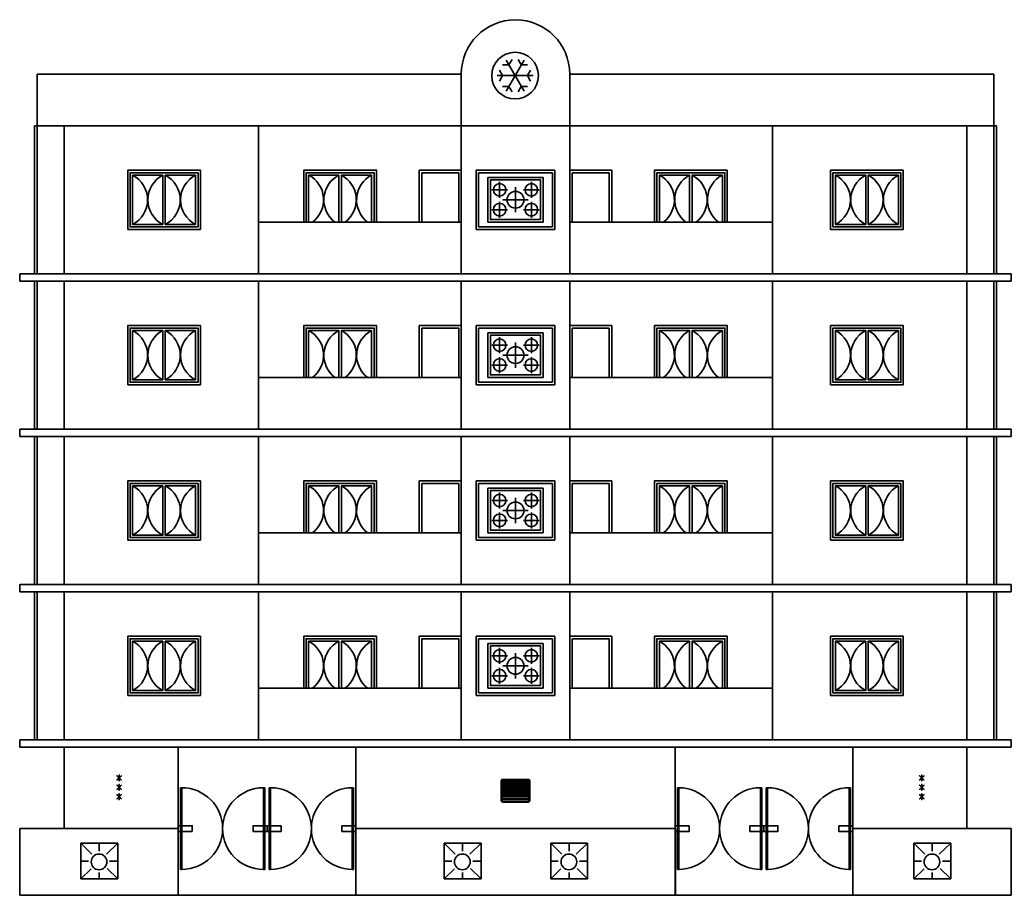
# Model space of a CAD drawing. Header units: inches. Extents: x 934 to 13503, y 40 to 6452.
# Drawn here: x 5232 to 6036, y 5742 to 6452 of the extents above; entities that cross this region are included whole.
import ezdxf

# ---------------------------------------------------------------- set-up
doc = ezdxf.new("R2010")
doc.units = ezdxf.units.IN
doc.layers.add('door', color=130, linetype='Continuous')
doc.styles.add('Dim', font='iso9.shx')

# ---------------------------------------------------------------- blocks, each defined once
blk = doc.blocks.new('DR_SD4')
for p, q in [((-0.4875, 0.23), (-0.48, 0.23)), ((-0.4875, -0.23), (-0.4875, 0.23)), ((-0.48, -0.23), (-0.48, 0.23)), ((-0.02, -0.23), (-0.02, 0.23)), ((-0.0125, 0.23), (-0.02, 0.23)), ((-0.0125, -0.23), (-0.0125, 0.23)), ((0.0125, 0.23), (0.02, 0.23)), ((0.0125, -0.23), (0.0125, 0.23)), ((0.02, -0.23), (0.02, 0.23)), ((0.48, -0.23), (0.48, 0.23)), ((0.4875, 0.23), (0.48, 0.23)), ((0.4875, -0.23), (0.4875, 0.23)), ((-0.4875, -0.23), (-0.48, -0.23)), ((-0.0125, -0.23), (-0.02, -0.23)), ((0.0125, -0.23), (0.02, -0.23)), ((0.4875, -0.23), (0.48, -0.23))]:
    blk.add_line(p, q)
for points in [[(-0.4212, -0.0156), (-0.5, -0.0156), (-0.5, 0.0156), (-0.4212, 0.0156)], [(0, -0.0156), (-0.0788, -0.0156), (-0.0788, 0.0156), (0, 0.0156)], [(0, -0.0156), (0.0788, -0.0156), (0.0788, 0.0156), (0, 0.0156)], [(0.4212, -0.0156), (0.5, -0.0156), (0.5, 0.0156), (0.4212, 0.0156)]]:
    blk.add_lwpolyline(points, close=True)
for centre, start, end in [((-0.48, 0), 270, 90), ((-0.02, 0), 90, 270), ((0.02, 0), 270, 90), ((0.48, 0), 90, 270)]:
    blk.add_arc(centre, 0.23, start, end)

msp = doc.modelspace()

# ---------------------------------------------------------------- linework, layer by layer
at = {"layer": 'door'}
for p, q in [((5640.771, 6419.426), (5626.21, 6394.206)), ((5626.21, 6419.426), (5640.771, 6394.206)), ((5628.447, 6415.552), (5631.021, 6420.011)), ((5635.961, 6420.011), (5638.535, 6415.552)), ((5245.857, 6366.084), (5245.857, 6408.084)), ((5245.857, 6408.084), (5589.857, 6408.084)), ((5589.857, 6366.084), (5589.857, 6408.084)), ((5623.403, 6406.816), (5620.829, 6411.274)), ((5623.298, 6415.552), (5628.447, 6415.552)), ((5638.535, 6415.552), (5643.683, 6415.552)), ((5646.153, 6411.274), (5643.579, 6406.816)), ((5677.857, 6408.084), (6021.857, 6408.084)), ((5677.857, 6366.084), (5677.857, 6408.084)), ((6021.857, 6366.084), (6021.857, 6408.084)), ((5648.052, 6406.816), (5618.93, 6406.816)), ((5620.829, 6402.357), (5623.403, 6406.816)), ((5643.579, 6406.816), (5646.153, 6402.357)), ((5628.447, 6398.079), (5623.298, 6398.079)), ((5631.021, 6393.62), (5628.447, 6398.079)), ((5638.535, 6398.079), (5635.961, 6393.62)), ((5643.683, 6398.079), (5638.535, 6398.079)), ((5243.857, 6366.084), (5243.857, 6246.084)), ((5243.857, 6366.084), (6023.857, 6366.084)), ((5245.857, 6366.084), (5245.857, 6246.084)), ((5267.857, 6366.084), (5267.857, 6246.084)), ((5425.357, 6246.084), (5425.357, 6366.084)), ((5589.857, 6246.084), (5589.857, 6366.084)), ((5677.857, 6366.084), (5677.857, 6246.084)), ((5842.357, 6366.084), (5842.357, 6246.084)), ((5999.857, 6246.084), (5999.857, 6366.084)), ((6021.857, 6246.084), (6021.857, 6366.084)), ((6023.857, 6246.084), (6023.857, 6366.084)), ((5555.857, 6330.084), (5555.857, 6288.084)), ((5555.857, 6330.084), (5589.857, 6330.084)), ((5557.857, 6328.084), (5557.857, 6288.084)), ((5557.857, 6328.084), (5587.857, 6328.084)), ((5587.857, 6328.084), (5587.857, 6288.084)), ((5601.857, 6282.084), (5601.857, 6330.084)), ((5601.857, 6330.084), (5665.857, 6330.084)), ((5603.857, 6284.084), (5603.857, 6328.084)), ((5603.857, 6328.084), (5663.857, 6328.084)), ((5663.857, 6284.084), (5663.857, 6328.084)), ((5665.857, 6282.084), (5665.857, 6330.084)), ((5711.857, 6330.084), (5677.857, 6330.084)), ((5679.857, 6288.084), (5679.857, 6328.084)), ((5679.857, 6328.084), (5709.857, 6328.084)), ((5709.857, 6288.084), (5709.857, 6328.084)), ((5711.857, 6288.084), (5711.857, 6330.084)), ((5347.857, 6326.084), (5347.857, 6286.084)), ((5349.857, 6326.084), (5349.857, 6286.084)), ((5490.607, 6326.084), (5490.607, 6288.084)), ((5492.607, 6326.084), (5492.607, 6288.084)), ((5621.005, 6307.776), (5621.005, 6320.678)), ((5646.709, 6307.776), (5646.709, 6320.678)), ((5775.107, 6326.084), (5775.107, 6288.084)), ((5777.107, 6326.084), (5777.107, 6288.084)), ((5917.857, 6326.084), (5917.857, 6286.084)), ((5919.857, 6326.084), (5919.857, 6286.084)), ((5614.554, 6314.227), (5627.456, 6314.227)), ((5633.857, 6316.317), (5633.857, 6295.945)), ((5653.16, 6314.227), (5640.258, 6314.227)), ((5621.005, 6304.486), (5621.005, 6291.583)), ((5623.671, 6306.131), (5644.043, 6306.131)), ((5646.709, 6304.486), (5646.709, 6291.583)), ((5614.554, 6298.035), (5627.456, 6298.035)), ((5653.16, 6298.035), (5640.258, 6298.035)), ((5425.357, 6288.084), (5589.857, 6288.084)), ((5677.857, 6288.084), (5842.357, 6288.084)), ((5601.857, 6282.084), (5665.857, 6282.084)), ((5603.857, 6284.084), (5663.857, 6284.084)), ((5231.856, 6240.084), (5231.856, 6246.084)), ((5231.856, 6246.084), (6035.856, 6246.084)), ((5231.856, 6240.084), (6035.856, 6240.084)), ((5243.857, 6246.122), (6023.857, 6246.122)), ((5243.857, 6246.084), (6023.857, 6246.084)), ((5243.857, 6240.084), (5243.857, 6120.084)), ((5243.857, 6240.084), (6023.857, 6240.084)), ((5245.857, 6240.084), (5245.857, 6120.084)), ((5267.857, 6240.084), (5267.857, 6120.084)), ((5425.357, 6120.084), (5425.357, 6240.084)), ((5589.857, 6120.084), (5589.857, 6240.084)), ((5677.857, 6240.084), (5677.857, 6120.084)), ((5842.357, 6240.084), (5842.357, 6120.084)), ((5999.857, 6120.084), (5999.857, 6240.084)), ((6021.857, 6120.084), (6021.857, 6240.084)), ((6023.857, 6120.084), (6023.857, 6240.084)), ((6035.856, 6240.084), (6035.856, 6246.084)), ((5347.857, 6200.084), (5347.857, 6160.084)), ((5349.857, 6200.084), (5349.857, 6160.084)), ((5490.607, 6200.084), (5490.607, 6162.084)), ((5492.607, 6200.084), (5492.607, 6162.084)), ((5555.857, 6204.084), (5555.857, 6162.084)), ((5555.857, 6204.084), (5589.857, 6204.084)), ((5557.857, 6202.084), (5557.857, 6162.084)), ((5557.857, 6202.084), (5587.857, 6202.084)), ((5587.857, 6202.084), (5587.857, 6162.084)), ((5601.857, 6156.084), (5601.857, 6204.084)), ((5601.857, 6204.084), (5665.857, 6204.084)), ((5603.857, 6158.084), (5603.857, 6202.084)), ((5603.857, 6202.084), (5663.857, 6202.084)), ((5663.857, 6158.084), (5663.857, 6202.084)), ((5665.857, 6156.084), (5665.857, 6204.084)), ((5711.857, 6204.084), (5677.857, 6204.084)), ((5679.857, 6162.084), (5679.857, 6202.084)), ((5679.857, 6202.084), (5709.857, 6202.084)), ((5709.857, 6162.084), (5709.857, 6202.084)), ((5711.857, 6162.084), (5711.857, 6204.084)), ((5775.107, 6200.084), (5775.107, 6162.084)), ((5777.107, 6200.084), (5777.107, 6162.084)), ((5917.857, 6200.084), (5917.857, 6160.084)), ((5919.857, 6200.084), (5919.857, 6160.084)), ((5621.005, 6181.776), (5621.005, 6194.678)), ((5646.709, 6181.776), (5646.709, 6194.678)), ((5614.554, 6188.227), (5627.456, 6188.227)), ((5633.857, 6190.317), (5633.857, 6169.945)), ((5653.16, 6188.227), (5640.258, 6188.227)), ((5621.005, 6178.486), (5621.005, 6165.583)), ((5623.671, 6180.131), (5644.043, 6180.131)), ((5646.709, 6178.486), (5646.709, 6165.583)), ((5614.554, 6172.035), (5627.456, 6172.035)), ((5653.16, 6172.035), (5640.258, 6172.035)), ((5425.357, 6162.084), (5589.857, 6162.084)), ((5677.857, 6162.084), (5842.357, 6162.084)), ((5601.857, 6156.084), (5665.857, 6156.084)), ((5603.857, 6158.084), (5663.857, 6158.084)), ((5231.857, 6114.084), (5231.857, 6120.084)), ((5231.857, 6120.084), (6035.857, 6120.084)), ((5243.857, 6120.084), (6023.857, 6120.084)), ((6035.857, 6114.084), (6035.857, 6120.084)), ((5231.857, 6114.084), (6035.857, 6114.084)), ((5243.857, 6114.084), (5243.857, 5994.084)), ((5243.857, 6114.084), (6023.857, 6114.084)), ((5245.857, 6114.084), (5245.857, 5994.084)), ((5267.857, 6114.084), (5267.857, 5994.084)), ((5425.357, 5994.084), (5425.357, 6114.084)), ((5589.857, 5994.084), (5589.857, 6114.084)), ((5677.857, 6114.084), (5677.857, 5994.084)), ((5842.357, 6114.084), (5842.357, 5994.084)), ((5999.857, 5994.084), (5999.857, 6114.084)), ((6021.857, 5994.084), (6021.857, 6114.084)), ((6023.857, 5994.084), (6023.857, 6114.084)), ((5347.857, 6074.084), (5347.857, 6034.084)), ((5349.857, 6074.084), (5349.857, 6034.084)), ((5490.607, 6074.084), (5490.607, 6036.084)), ((5492.607, 6074.084), (5492.607, 6036.084)), ((5555.857, 6078.084), (5555.857, 6036.084)), ((5555.857, 6078.084), (5589.857, 6078.084)), ((5557.857, 6076.084), (5557.857, 6036.084)), ((5557.857, 6076.084), (5587.857, 6076.084)), ((5587.857, 6076.084), (5587.857, 6036.084)), ((5601.857, 6030.084), (5601.857, 6078.084)), ((5601.857, 6078.084), (5665.857, 6078.084)), ((5603.857, 6032.084), (5603.857, 6076.084)), ((5603.857, 6076.084), (5663.857, 6076.084)), ((5663.857, 6032.084), (5663.857, 6076.084)), ((5665.857, 6030.084), (5665.857, 6078.084)), ((5711.857, 6078.084), (5677.857, 6078.084)), ((5679.857, 6036.084), (5679.857, 6076.084)), ((5679.857, 6076.084), (5709.857, 6076.084)), ((5709.857, 6036.084), (5709.857, 6076.084)), ((5711.857, 6036.084), (5711.857, 6078.084)), ((5775.107, 6074.084), (5775.107, 6036.084)), ((5777.107, 6074.084), (5777.107, 6036.084)), ((5917.857, 6074.084), (5917.857, 6034.084)), ((5919.857, 6074.084), (5919.857, 6034.084)), ((5614.554, 6062.227), (5627.456, 6062.227)), ((5621.005, 6055.776), (5621.005, 6068.678)), ((5633.857, 6064.317), (5633.857, 6043.945)), ((5653.16, 6062.227), (5640.258, 6062.227)), ((5646.709, 6055.776), (5646.709, 6068.678)), ((5623.671, 6054.131), (5644.043, 6054.131)), ((5621.005, 6052.486), (5621.005, 6039.583)), ((5646.709, 6052.486), (5646.709, 6039.583)), ((5614.554, 6046.035), (5627.456, 6046.035)), ((5653.16, 6046.035), (5640.258, 6046.035)), ((5425.357, 6036.084), (5589.857, 6036.084)), ((5601.857, 6030.084), (5665.857, 6030.084)), ((5603.857, 6032.084), (5663.857, 6032.084)), ((5677.857, 6036.084), (5842.357, 6036.084)), ((5231.856, 5988.084), (5231.856, 5994.084)), ((5231.856, 5994.084), (6035.856, 5994.084)), ((5243.857, 5994.122), (6023.857, 5994.122)), ((5243.857, 5994.084), (6023.857, 5994.084)), ((6035.856, 5988.084), (6035.856, 5994.084)), ((5231.856, 5988.084), (6035.856, 5988.084)), ((5243.857, 5988.084), (5243.857, 5868.084)), ((5243.857, 5988.084), (6023.857, 5988.084)), ((5245.857, 5988.084), (5245.857, 5868.084)), ((5267.857, 5988.084), (5267.857, 5868.084)), ((5425.357, 5868.084), (5425.357, 5988.084)), ((5589.857, 5868.084), (5589.857, 5988.084)), ((5677.857, 5988.084), (5677.857, 5868.084)), ((5842.357, 5988.084), (5842.357, 5868.084)), ((5999.857, 5868.084), (5999.857, 5988.084)), ((6021.857, 5868.084), (6021.857, 5988.084)), ((6023.857, 5868.084), (6023.857, 5988.084)), ((5555.857, 5952.084), (5555.857, 5910.084)), ((5555.857, 5952.084), (5589.857, 5952.084)), ((5557.857, 5950.084), (5557.857, 5910.084)), ((5557.857, 5950.084), (5587.857, 5950.084)), ((5587.857, 5950.084), (5587.857, 5910.084)), ((5601.857, 5904.084), (5601.857, 5952.084)), ((5601.857, 5952.084), (5665.857, 5952.084)), ((5603.857, 5906.084), (5603.857, 5950.084)), ((5603.857, 5950.084), (5663.857, 5950.084)), ((5663.857, 5906.084), (5663.857, 5950.084)), ((5665.857, 5904.084), (5665.857, 5952.084)), ((5711.857, 5952.084), (5677.857, 5952.084)), ((5679.857, 5910.084), (5679.857, 5950.084)), ((5679.857, 5950.084), (5709.857, 5950.084)), ((5709.857, 5910.084), (5709.857, 5950.084)), ((5711.857, 5910.084), (5711.857, 5952.084)), ((5347.857, 5948.084), (5347.857, 5908.084)), ((5349.857, 5948.084), (5349.857, 5908.084)), ((5490.607, 5948.084), (5490.607, 5910.084)), ((5492.607, 5948.084), (5492.607, 5910.084)), ((5621.005, 5929.776), (5621.005, 5942.678)), ((5646.709, 5929.776), (5646.709, 5942.678)), ((5775.107, 5948.084), (5775.107, 5910.084)), ((5777.107, 5948.084), (5777.107, 5910.084)), ((5917.857, 5948.084), (5917.857, 5908.084)), ((5919.857, 5948.084), (5919.857, 5908.084)), ((5614.554, 5936.227), (5627.456, 5936.227)), ((5633.857, 5938.317), (5633.857, 5917.945)), ((5653.16, 5936.227), (5640.258, 5936.227)), ((5621.005, 5926.486), (5621.005, 5913.583)), ((5623.671, 5928.131), (5644.043, 5928.131)), ((5646.709, 5926.486), (5646.709, 5913.583)), ((5614.554, 5920.035), (5627.456, 5920.035)), ((5653.16, 5920.035), (5640.258, 5920.035)), ((5425.357, 5910.084), (5589.857, 5910.084)), ((5677.857, 5910.084), (5842.357, 5910.084)), ((5601.857, 5904.084), (5665.857, 5904.084)), ((5603.857, 5906.084), (5663.857, 5906.084)), ((5231.857, 5862.084), (5231.857, 5868.084)), ((5231.857, 5868.084), (6035.857, 5868.084)), ((5231.857, 5862.084), (6035.857, 5862.084)), ((5243.857, 5868.084), (6023.857, 5868.084)), ((5267.857, 5796.084), (5267.857, 5862.084)), ((5360.357, 5742.084), (5360.357, 5862.084)), ((5504.357, 5742.084), (5504.357, 5862.084)), ((5763.357, 5742.084), (5763.357, 5862.084)), ((5907.357, 5742.084), (5907.357, 5862.084)), ((5999.857, 5796.084), (5999.857, 5862.084)), ((6035.857, 5862.084), (6035.857, 5868.084)), ((5231.857, 5742.084), (5231.857, 5796.084)), ((5231.857, 5796.084), (5360.357, 5796.084)), ((5504.357, 5796.084), (5763.357, 5796.084)), ((5504.357, 5796.084), (5504.357, 5742.084)), ((5763.557, 5796.084), (5763.557, 5742.084)), ((5907.357, 5796.084), (6035.857, 5796.084)), ((6035.857, 5742.084), (6035.857, 5796.084)), ((5290.372, 5775.478), (5281.354, 5784.163)), ((5296.328, 5784.163), (5296.328, 5777.67)), ((5311.303, 5784.163), (5302.067, 5775.269)), ((5585.022, 5775.478), (5576.004, 5784.163)), ((5590.978, 5784.163), (5590.978, 5777.67)), ((5605.953, 5784.163), (5596.717, 5775.269)), ((5671.422, 5775.478), (5662.404, 5784.163)), ((5677.378, 5784.163), (5677.378, 5777.67)), ((5692.353, 5784.163), (5683.117, 5775.269)), ((5965.872, 5775.478), (5956.854, 5784.163)), ((5971.828, 5784.163), (5971.828, 5777.67)), ((5986.803, 5784.163), (5977.567, 5775.269)), ((5287.543, 5769.743), (5281.354, 5769.743)), ((5311.303, 5769.743), (5304.671, 5769.743)), ((5582.193, 5769.743), (5576.004, 5769.743)), ((5605.953, 5769.743), (5599.321, 5769.743)), ((5668.593, 5769.743), (5662.404, 5769.743)), ((5692.353, 5769.743), (5685.721, 5769.743)), ((5963.043, 5769.743), (5956.854, 5769.743)), ((5986.803, 5769.743), (5980.171, 5769.743)), ((5289.701, 5763.361), (5281.354, 5755.322)), ((5296.328, 5760.497), (5296.328, 5755.322)), ((5311.303, 5755.322), (5302.713, 5763.594)), ((5584.351, 5763.361), (5576.004, 5755.322)), ((5590.978, 5760.497), (5590.978, 5755.322)), ((5605.953, 5755.322), (5597.363, 5763.594)), ((5670.751, 5763.361), (5662.404, 5755.322)), ((5677.378, 5760.497), (5677.378, 5755.322)), ((5692.353, 5755.322), (5683.763, 5763.594)), ((5965.201, 5763.361), (5956.854, 5755.322)), ((5971.828, 5760.497), (5971.828, 5755.322)), ((5986.803, 5755.322), (5978.213, 5763.594)), ((5281.354, 5755.322), (5311.303, 5755.322)), ((5576.004, 5755.322), (5605.953, 5755.322)), ((5662.404, 5755.322), (5692.353, 5755.322)), ((5956.854, 5755.322), (5986.803, 5755.322)), ((5231.857, 5742.084), (6035.857, 5742.084)), ((5360.357, 5742.084), (5231.857, 5742.084)), ((5907.357, 5742.084), (6035.857, 5742.084))]:
    msp.add_line(p, q, dxfattribs=at)
for points in [[(5319.329, 6282.084), (5378.385, 6282.084), (5378.385, 6330.084), (5319.329, 6330.084)], [(5376.385, 6328.084), (5321.329, 6328.084), (5321.329, 6284.084), (5376.385, 6284.084)], [(5889.329, 6282.084), (5948.385, 6282.084), (5948.385, 6330.084), (5889.329, 6330.084)], [(5946.385, 6328.084), (5891.329, 6328.084), (5891.329, 6284.084), (5946.385, 6284.084)], [(5656.229, 6288.061), (5656.229, 6324.201), (5611.485, 6324.201), (5611.485, 6288.061)], [(5654.229, 6290.061), (5654.229, 6322.201), (5613.485, 6322.201), (5613.485, 6290.061)], [(5319.329, 6156.084), (5378.385, 6156.084), (5378.385, 6204.084), (5319.329, 6204.084)], [(5376.385, 6202.084), (5321.329, 6202.084), (5321.329, 6158.084), (5376.385, 6158.084)], [(5889.329, 6156.084), (5948.385, 6156.084), (5948.385, 6204.084), (5889.329, 6204.084)], [(5946.385, 6202.084), (5891.329, 6202.084), (5891.329, 6158.084), (5946.385, 6158.084)], [(5656.229, 6162.061), (5656.229, 6198.201), (5611.485, 6198.201), (5611.485, 6162.061)], [(5654.229, 6164.061), (5654.229, 6196.201), (5613.485, 6196.201), (5613.485, 6164.061)], [(5319.329, 6030.084), (5378.385, 6030.084), (5378.385, 6078.084), (5319.329, 6078.084)], [(5376.385, 6076.084), (5321.329, 6076.084), (5321.329, 6032.084), (5376.385, 6032.084)], [(5656.229, 6036.061), (5656.229, 6072.201), (5611.485, 6072.201), (5611.485, 6036.061)], [(5889.329, 6030.084), (5948.385, 6030.084), (5948.385, 6078.084), (5889.329, 6078.084)], [(5946.385, 6076.084), (5891.329, 6076.084), (5891.329, 6032.084), (5946.385, 6032.084)], [(5654.229, 6038.061), (5654.229, 6070.201), (5613.485, 6070.201), (5613.485, 6038.061)], [(5319.329, 5904.084), (5378.385, 5904.084), (5378.385, 5952.084), (5319.329, 5952.084)], [(5376.385, 5950.084), (5321.329, 5950.084), (5321.329, 5906.084), (5376.385, 5906.084)], [(5889.329, 5904.084), (5948.385, 5904.084), (5948.385, 5952.084), (5889.329, 5952.084)], [(5946.385, 5950.084), (5891.329, 5950.084), (5891.329, 5906.084), (5946.385, 5906.084)], [(5656.229, 5910.061), (5656.229, 5946.201), (5611.485, 5946.201), (5611.485, 5910.061)], [(5654.229, 5912.061), (5654.229, 5944.201), (5613.485, 5944.201), (5613.485, 5912.061)]]:
    msp.add_lwpolyline(points, close=True, dxfattribs=at)
for points in [[(5521.135, 6288.084), (5521.135, 6330.084), (5462.079, 6330.084), (5462.079, 6288.084)], [(5519.135, 6288.084), (5519.135, 6328.084), (5464.079, 6328.084), (5464.079, 6288.084)], [(5805.635, 6288.084), (5805.635, 6330.084), (5746.579, 6330.084), (5746.579, 6288.084)], [(5803.635, 6288.084), (5803.635, 6328.084), (5748.579, 6328.084), (5748.579, 6288.084)], [(5521.135, 6162.084), (5521.135, 6204.084), (5462.079, 6204.084), (5462.079, 6162.084)], [(5519.135, 6162.084), (5519.135, 6202.084), (5464.079, 6202.084), (5464.079, 6162.084)], [(5805.635, 6162.084), (5805.635, 6204.084), (5746.579, 6204.084), (5746.579, 6162.084)], [(5803.635, 6162.084), (5803.635, 6202.084), (5748.579, 6202.084), (5748.579, 6162.084)], [(5521.135, 6036.084), (5521.135, 6078.084), (5462.079, 6078.084), (5462.079, 6036.084)], [(5519.135, 6036.084), (5519.135, 6076.084), (5464.079, 6076.084), (5464.079, 6036.084)], [(5805.635, 6036.084), (5805.635, 6078.084), (5746.579, 6078.084), (5746.579, 6036.084)], [(5803.635, 6036.084), (5803.635, 6076.084), (5748.579, 6076.084), (5748.579, 6036.084)], [(5521.135, 5910.084), (5521.135, 5952.084), (5462.079, 5952.084), (5462.079, 5910.084)], [(5519.135, 5910.084), (5519.135, 5950.084), (5464.079, 5950.084), (5464.079, 5910.084)], [(5805.635, 5910.084), (5805.635, 5952.084), (5746.579, 5952.084), (5746.579, 5910.084)], [(5803.635, 5910.084), (5803.635, 5950.084), (5748.579, 5950.084), (5748.579, 5910.084)], [(5281.354, 5784.163), (5311.303, 5784.163)], [(5281.354, 5784.163), (5281.354, 5755.322)], [(5311.303, 5784.163), (5311.303, 5755.322)], [(5576.004, 5784.163), (5605.953, 5784.163)], [(5576.004, 5784.163), (5576.004, 5755.322)], [(5605.953, 5784.163), (5605.953, 5755.322)], [(5662.404, 5784.163), (5692.353, 5784.163)], [(5662.404, 5784.163), (5662.404, 5755.322)], [(5692.353, 5784.163), (5692.353, 5755.322)], [(5956.854, 5784.163), (5986.803, 5784.163)], [(5956.854, 5784.163), (5956.854, 5755.322)], [(5986.803, 5784.163), (5986.803, 5755.322)]]:
    msp.add_lwpolyline(points, dxfattribs=at)
for points in [[(5347.857, 6326.084), (5323.329, 6326.084), (5323.329, 6286.084), (5347.857, 6286.084, -0.607748)], [(5349.857, 6286.084), (5374.385, 6286.084), (5374.385, 6326.084), (5349.857, 6326.084, -0.607748)], [(5917.857, 6326.084), (5893.329, 6326.084), (5893.329, 6286.084), (5917.857, 6286.084, -0.607748)], [(5919.857, 6286.084), (5944.385, 6286.084), (5944.385, 6326.084), (5919.857, 6326.084, -0.607748)], [(5347.857, 6200.084), (5323.329, 6200.084), (5323.329, 6160.084), (5347.857, 6160.084, -0.607748)], [(5349.857, 6160.084), (5374.385, 6160.084), (5374.385, 6200.084), (5349.857, 6200.084, -0.607748)], [(5917.857, 6200.084), (5893.329, 6200.084), (5893.329, 6160.084), (5917.857, 6160.084, -0.607748)], [(5919.857, 6160.084), (5944.385, 6160.084), (5944.385, 6200.084), (5919.857, 6200.084, -0.607748)], [(5347.857, 6074.084), (5323.329, 6074.084), (5323.329, 6034.084), (5347.857, 6034.084, -0.607748)], [(5349.857, 6034.084), (5374.385, 6034.084), (5374.385, 6074.084), (5349.857, 6074.084, -0.607748)], [(5917.857, 6074.084), (5893.329, 6074.084), (5893.329, 6034.084), (5917.857, 6034.084, -0.607748)], [(5919.857, 6034.084), (5944.385, 6034.084), (5944.385, 6074.084), (5919.857, 6074.084, -0.607748)], [(5347.857, 5948.084), (5323.329, 5948.084), (5323.329, 5908.084), (5347.857, 5908.084, -0.607748)], [(5349.857, 5908.084), (5374.385, 5908.084), (5374.385, 5948.084), (5349.857, 5948.084, -0.607748)], [(5917.857, 5948.084), (5893.329, 5948.084), (5893.329, 5908.084), (5917.857, 5908.084, -0.607748)], [(5919.857, 5908.084), (5944.385, 5908.084), (5944.385, 5948.084), (5919.857, 5948.084, -0.607748)], [(5622.323, 5834.993, -0.4142136), (5623.313, 5835.983), (5644.4, 5835.983, -0.4142136), (5645.391, 5834.993), (5645.391, 5818.647, -0.4142136), (5644.4, 5817.657), (5623.313, 5817.657, -0.4142136), (5622.323, 5818.647)], [(5633.857, 5833.705), (5643.806, 5833.705, 0.3419362), (5644.764, 5834.448, 0.3419362), (5643.806, 5835.19), (5633.857, 5835.19), (5623.908, 5835.19, 0.3419362), (5622.95, 5834.448, 0.3419362), (5623.908, 5833.705)], [(5643.806, 5831.525, 0.3419362), (5644.764, 5832.268, 0.3419362), (5643.806, 5833.01), (5633.857, 5833.01), (5623.908, 5833.01, 0.3419362), (5622.95, 5832.268, 0.3419362), (5623.908, 5831.525), (5633.857, 5831.525)], [(5644.764, 5830.088, -0.3419362), (5643.806, 5829.345), (5633.857, 5829.345), (5623.908, 5829.345, -0.3419362), (5622.95, 5830.088, -0.3419362), (5623.908, 5830.83), (5633.857, 5830.83), (5643.806, 5830.83, -0.3419362)]]:
    msp.add_lwpolyline(points, format="xyb", close=True, dxfattribs=at)
for points in [[(5487.431, 6288.084, -0.5520352), (5490.607, 6326.084), (5466.079, 6326.084), (5466.079, 6288.084)], [(5517.135, 6288.084), (5517.135, 6326.084), (5492.607, 6326.084, -0.5520352), (5495.783, 6288.084, -0.5520352)], [(5771.931, 6288.084, -0.5520352), (5775.107, 6326.084), (5750.579, 6326.084), (5750.579, 6288.084)], [(5801.635, 6288.084), (5801.635, 6326.084), (5777.107, 6326.084, -0.5520352), (5780.283, 6288.084)], [(5487.431, 6162.084, -0.5520352), (5490.607, 6200.084), (5466.079, 6200.084), (5466.079, 6162.084)], [(5517.135, 6162.084), (5517.135, 6200.084), (5492.607, 6200.084, -0.5520352), (5495.783, 6162.084, -0.5520352)], [(5771.931, 6162.084, -0.5520352), (5775.107, 6200.084), (5750.579, 6200.084), (5750.579, 6162.084)], [(5801.635, 6162.084), (5801.635, 6200.084), (5777.107, 6200.084, -0.5520352), (5780.283, 6162.084)], [(5487.431, 6036.084, -0.5520352), (5490.607, 6074.084), (5466.079, 6074.084), (5466.079, 6036.084)], [(5517.135, 6036.084), (5517.135, 6074.084), (5492.607, 6074.084, -0.5520352), (5495.783, 6036.084, -0.5520352)], [(5771.931, 6036.084, -0.5520352), (5775.107, 6074.084), (5750.579, 6074.084), (5750.579, 6036.084)], [(5801.635, 6036.084), (5801.635, 6074.084), (5777.107, 6074.084, -0.5520352), (5780.283, 6036.084)], [(5487.431, 5910.084, -0.5520352), (5490.607, 5948.084), (5466.079, 5948.084), (5466.079, 5910.084)], [(5517.135, 5910.084), (5517.135, 5948.084), (5492.607, 5948.084, -0.5520352), (5495.783, 5910.084, -0.5520352)], [(5771.931, 5910.084, -0.5520352), (5775.107, 5948.084), (5750.579, 5948.084), (5750.579, 5910.084)], [(5801.635, 5910.084), (5801.635, 5948.084), (5777.107, 5948.084, -0.5520352), (5780.283, 5910.084)], [(5644.764, 5827.907, 0.3419362), (5643.806, 5828.65), (5633.857, 5828.65), (5623.908, 5828.65, 0.3419362), (5622.95, 5827.907)], [(5622.95, 5827.907, 0.3419362), (5623.908, 5827.165), (5633.857, 5827.165), (5643.806, 5827.165, 0.3419362), (5644.764, 5827.907)], [(5644.764, 5825.727, 0.3419362), (5643.806, 5826.47), (5633.857, 5826.47), (5623.908, 5826.47, 0.3419362), (5622.95, 5825.727)], [(5622.95, 5825.727, 0.3419362), (5623.908, 5824.985), (5633.857, 5824.985), (5643.806, 5824.985, 0.3419362), (5644.764, 5825.727)], [(5644.764, 5823.547, 0.3419362), (5643.806, 5824.289), (5633.857, 5824.289), (5623.908, 5824.289, 0.3419362), (5622.95, 5823.547)], [(5622.95, 5823.547, 0.3419362), (5623.908, 5822.805), (5633.857, 5822.805), (5643.806, 5822.805, 0.3419362), (5644.764, 5823.547)], [(5644.764, 5821.367, 0.3419362), (5643.806, 5822.109), (5633.857, 5822.109), (5623.908, 5822.109, 0.3419362), (5622.95, 5821.367)], [(5622.95, 5821.367, 0.3419362), (5623.908, 5820.625), (5633.857, 5820.625), (5643.806, 5820.625, 0.3419362), (5644.764, 5821.367)], [(5644.764, 5819.187, 0.3419362), (5643.806, 5819.929), (5633.857, 5819.929), (5623.908, 5819.929, 0.3419362), (5622.95, 5819.187)], [(5622.95, 5819.187, 0.3419362), (5623.908, 5818.444), (5633.857, 5818.444), (5643.806, 5818.444, 0.3419362), (5644.764, 5819.187)]]:
    msp.add_lwpolyline(points, format="xyb", dxfattribs=at)
for centre, radius in [((5633.491, 6406.816), 18.929), ((5621.005, 6314.227), 5.093), ((5633.857, 6306.131), 6.791), ((5646.709, 6314.227), 5.093), ((5621.005, 6298.035), 5.093), ((5646.709, 6298.035), 5.093), ((5621.005, 6188.227), 5.093), ((5646.709, 6188.227), 5.093), ((5633.857, 6180.131), 6.791), ((5621.005, 6172.035), 5.093), ((5646.709, 6172.035), 5.093), ((5621.005, 6062.227), 5.093), ((5646.709, 6062.227), 5.093), ((5633.857, 6054.131), 6.791), ((5621.005, 6046.035), 5.093), ((5646.709, 6046.035), 5.093), ((5621.005, 5936.227), 5.093), ((5633.857, 5928.131), 6.791), ((5646.709, 5936.227), 5.093), ((5621.005, 5920.035), 5.093), ((5646.709, 5920.035), 5.093), ((5296.107, 5769.084), 6.371), ((5590.757, 5769.084), 6.371), ((5677.157, 5769.084), 6.371), ((5971.607, 5769.084), 6.371)]:
    msp.add_circle(centre, radius, dxfattribs=at)
for centre, radius, start, end in [((5633.857, 6408.084), 44, 0, 180), ((5312.953, 6306.084), 22.532, 297.421887, 62.578113), ((5384.761, 6306.084), 22.532, 117.421887, 242.578113), ((5455.703, 6306.084), 22.532, 306.977139, 62.578113), ((5527.511, 6306.084), 22.532, 117.421887, 233.022861), ((5740.203, 6306.084), 22.532, 306.977139, 62.578113), ((5812.011, 6306.084), 22.532, 117.421887, 233.022861), ((5882.953, 6306.084), 22.532, 297.421887, 62.578113), ((5954.761, 6306.084), 22.532, 117.421887, 242.578113), ((5312.953, 6180.084), 22.532, 297.421887, 62.578113), ((5384.761, 6180.084), 22.532, 117.421887, 242.578113), ((5455.703, 6180.084), 22.532, 306.977139, 62.578113), ((5527.511, 6180.084), 22.532, 117.421887, 233.022861), ((5740.203, 6180.084), 22.532, 306.977139, 62.578113), ((5812.011, 6180.084), 22.532, 117.421887, 233.022861), ((5882.953, 6180.084), 22.532, 297.421887, 62.578113), ((5954.761, 6180.084), 22.532, 117.421887, 242.578113), ((5312.953, 6054.084), 22.532, 297.421887, 62.578113), ((5384.761, 6054.084), 22.532, 117.421887, 242.578113), ((5455.703, 6054.084), 22.532, 306.977139, 62.578113), ((5527.511, 6054.084), 22.532, 117.421887, 233.022861), ((5740.203, 6054.084), 22.532, 306.977139, 62.578113), ((5812.011, 6054.084), 22.532, 117.421887, 233.022861), ((5882.953, 6054.084), 22.532, 297.421887, 62.578113), ((5954.761, 6054.084), 22.532, 117.421887, 242.578113), ((5312.953, 5928.084), 22.532, 297.421887, 62.578113), ((5384.761, 5928.084), 22.532, 117.421887, 242.578113), ((5455.703, 5928.084), 22.532, 306.977139, 62.578113), ((5527.511, 5928.084), 22.532, 117.421887, 233.022861), ((5740.203, 5928.084), 22.532, 306.977139, 62.578113), ((5812.011, 5928.084), 22.532, 117.421887, 233.022861), ((5882.953, 5928.084), 22.532, 297.421887, 62.578113), ((5954.761, 5928.084), 22.532, 117.421887, 242.578113)]:
    msp.add_arc(centre, radius, start, end, dxfattribs=at)

# ---------------------------------------------------------------- block references
at = {"layer": 'door', "xscale": -143.9999999999995, "yscale": 143.9999999999995, "zscale": 143.9999999999995}
msp.add_blockref('DR_SD4', (5432.357, 5796.084), dxfattribs=at)
at = {"layer": 'door', "xscale": -144, "yscale": 144, "zscale": 144, "rotation": 180.0000000000119}
msp.add_blockref('DR_SD4', (5835.357, 5796.084), dxfattribs=at)

# ---------------------------------------------------------------- texts
at = {"layer": 'door', "ltscale": 0.5, "style": 'Dim', "text_generation_flag": 2}
for p in [(5317.305, 5841.018), (5968.268, 5841.018)]:
    msp.add_text('***', height=12.5011, rotation=90, dxfattribs=at).set_placement(p)

doc.saveas('drawing.dxf')
